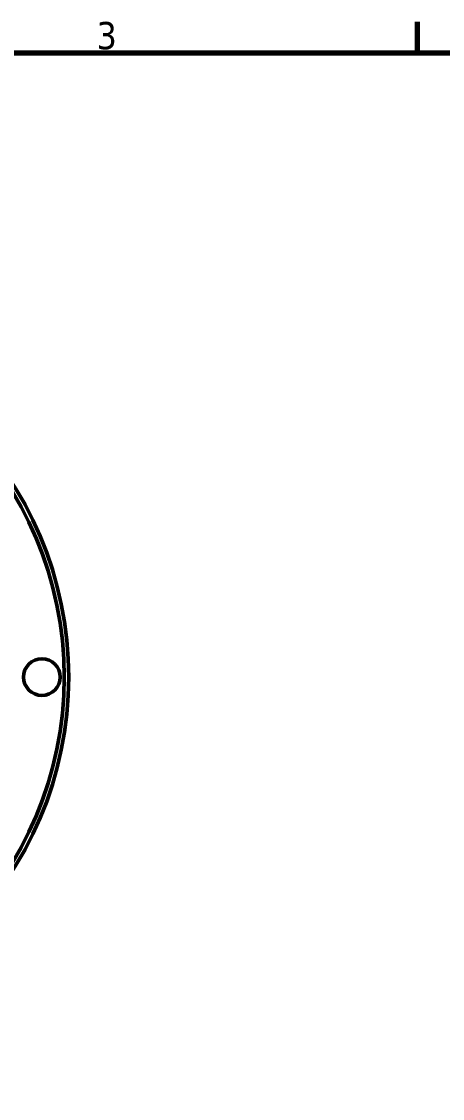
# Model space of a CAD drawing. Header units: millimetres. Extents: x 0 to 840, y 0 to 594.
# Drawn here: x 471.3 to 565.6, y 339.9 to 581 of the extents above; entities that cross this region are included whole.
import ezdxf

# ---------------------------------------------------------------- set-up
doc = ezdxf.new("R2010")
doc.units = ezdxf.units.MM
doc.header["$LTSCALE"] = 2
doc.layers.add('Border (ANSI)', color=7, linetype='Continuous', lineweight=70)
doc.layers.add('Visible (ANSI)', color=7, linetype='Continuous', lineweight=50)
doc.styles.add('Note Text (ANSI)', font='tahoma.ttf')

# ---------------------------------------------------------------- blocks, each defined once
blk = doc.blocks.new('Borders Default Border')
at = {"layer": 'Border (ANSI)'}
blk.add_line((280, 287), (280, 290.45), dxfattribs=at)
at = {"layer": 'Border (ANSI)', "flags": 128}
blk.add_lwpolyline([(10, 10), (10, 287), (410, 287), (410, 10), (10, 10)], dxfattribs=at)
at = {"layer": 'Border (ANSI)', "insert": (244.05, 287.34), "char_height": 3.05, "attachment_point": 7, "style": 'Note Text (ANSI)'}
blk.add_mtext('3', dxfattribs=at)

msp = doc.modelspace()

# ---------------------------------------------------------------- linework, layer by layer
at = {"layer": 'Visible (ANSI)'}
for centre, radius in [((400.896, 434.213), 81), ((400.896, 434.213), 80), ((475.896, 434.213), 4.1)]:
    msp.add_circle(centre, radius, dxfattribs=at)

# ---------------------------------------------------------------- block references
at = {"xscale": 2, "yscale": 2, "zscale": 2}
msp.add_blockref('Borders Default Border', (0, 0), dxfattribs=at)

doc.saveas('drawing.dxf')
